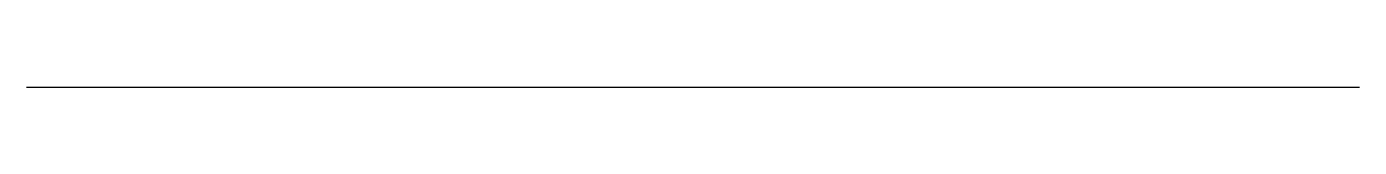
# Model space of a CAD drawing. Header units: metres. Extents: x 0 to 10, y 0 to 0.
import ezdxf

# ---------------------------------------------------------------- set-up
doc = ezdxf.new("R2010")
doc.units = ezdxf.units.M

msp = doc.modelspace()

# ---------------------------------------------------------------- linework, layer by layer
at = {"layer": 'Concrete'}
msp.add_line((0, 0), (10, 0), dxfattribs=at)

doc.saveas('drawing.dxf')
